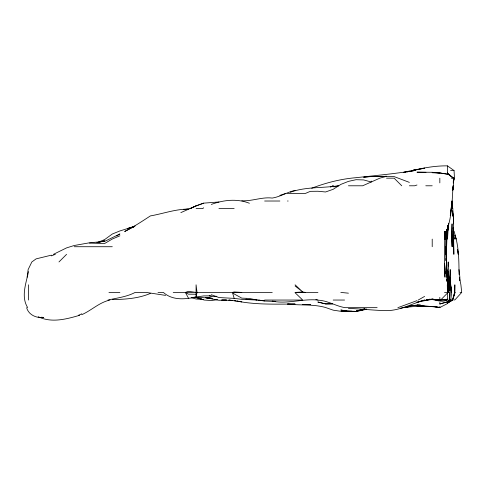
<?xml version="1.0" encoding="UTF-8"?>
<svg xmlns="http://www.w3.org/2000/svg" width="486" height="486" viewBox="0 0 486 486"><rect width="100%" height="100%" fill="white"/><g stroke="black" fill="none" stroke-linecap="round" stroke-linejoin="round"><path stroke-width="0.73" d="M446.033 260.569L446.093 239.106L446.749 231.488L446.093 239.106L447.193 229.428M447.448 172.98L453.347 178.168L447.448 173.538L453.638 178.168L453.578 185.786L452.697 190.634M446.027 246.724L445.911 249.494L446.112 239.106M446.464 246.724L446.531 240.491M447.6 232.873L447.509 239.106L448.444 223.87M459.817 280.653L459.871 277.19L458.997 269.572M451.919 231.488L452.053 223.87L451.816 231.488L452.296 246.724L451.919 231.488L452.15 246.724L452.114 239.106M446.391 253.643L447.242 229.41M446.385 252.957L446.537 246.724L446.61 269.572L448.019 287.578M454.653 292.426L454.847 284.808L454.847 292.426L452.873 300.044L447.448 303.167M449.915 292.426L449.392 300.044L447.448 302.644L449.574 300.044L449.726 294.504L449.392 300.044L447.448 303.58L439.83 307.523L432.905 306.441L439.83 307.468L416.982 305.068L409.364 305.992L420.439 305.08M447.102 229.41L447.041 231.488L448.572 223.87M459.033 274.42C458.948 261.298 458.912 247.635 455.066 235.03L456.026 239.106L454.203 231.488L453.238 230.315M447.861 230.103L448.074 225.255L447.837 230.795M445.644 233.566L445.383 239.106L445.516 233.566L445.389 234.951M444.435 236.336L444.696 231.488C444.939 246.724 443.894 261.954 444.969 277.19L444.447 265.417M447.867 228.025L448.056 225.255M449.593 294.504L449.179 300.044L447.448 301.812L439.83 304.005L447.448 301.812L449.185 300.044C451.761 289.796 447.017 279.827 446.847 269.572L448.633 284.116L447.448 273.849L447.776 277.19M446.895 230.795L447.011 229.41M451.743 203.093L452.077 208.634L452.035 201.016C451.221 210.049 450.771 219.386 447.448 227.916L448.778 223.87L444.611 239.106L446.312 231.488L444.969 239.106L445.249 236.336M452.053 201.016L450.297 215.559L452.162 201.016L453.074 185.786L452.673 189.248M450.759 300.044L449.817 300.044L447.448 302.93L452.314 300.044L447.448 303.088L450.759 300.044L451.609 292.426L450.565 284.808L451.13 289.656M445.893 237.721L446.069 236.336M27.119 277.19L28.139 269.572L31.845 261.954L36.116 258.868L51.352 255.162M211.313 295.804L203.695 295.919L196.077 297.013L196.077 284.808L197.024 292.426L196.077 297.013C184.984 299.406 172.512 300.609 163.351 292.426L157.993 292.426M453.189 183.015L454.459 178.168L454.052 170.55L447.448 165.866C435.596 165.69 423.731 167.846 412.213 170.55L424.594 168.144L403.823 172.33L409.364 171.072M28.498 271.589C26.147 283.283 20.722 296.6 27.696 307.662M454.459 293.119L452.715 299.352L455.066 292.426L454.015 294.328M447.448 291.886L447.327 284.808L447.448 299.194L447.041 300.044C440.996 302.991 435.347 299.34 429.442 299.212M449.228 300.044L447.448 303.58M447.448 303.228L449.817 300.044M459.41 277.19L460.904 284.808L461.7 292.426L455.066 299.722L454.161 300.044M440.614 300.044L447.448 293.088M58.97 261.954L66.582 254.336M447.448 301.763L449.574 300.044M203.695 207.808L202.626 208.634L196.077 208.634M116.731 235.965L119.902 233.954L104.672 241.384L89.436 242.806L74.2 245.509L66.582 247.884L53.442 254.336M364.913 308.762L363.662 309.491L356.736 310.979L363.662 309.515L364.907 308.774L363.662 309.491L356.736 311.101M418.215 300.044L424.594 296.424M81.818 314.679C91.52 310.378 99.29 302.407 109.945 300.044M180.841 212.619L196.077 205.882L203.695 203.142L218.931 201.976M190.257 208.634L196.077 205.888L203.695 203.142M189.892 208.634L196.077 205.888M78.495 315.274L81.818 313.816M119.902 235.819L112.29 239.033L104.672 243.48L89.436 243.115M97.054 242.708L104.672 239.562L112.29 234.021L119.902 230.941L134.446 226.433M290.257 192.298C305.5 186.618 322.254 188.289 338.104 185.786M51.352 255.867L55.343 254.336M311.72 188.216C326.009 182.766 340.783 178.957 356.044 177.688C375.563 175.531 395.106 173.751 414.497 170.55L409.364 171.686M366.468 308.956L363.662 309.989L356.044 311.55L348.426 311.471L356.044 311.49L363.662 308.993L356.736 311.052M188.459 298.131L185.373 292.426L188.459 291.327L196.077 292.426L173.223 292.426M416.982 300.634L397.882 307.662M279.869 195.396L285.908 193.398M416.982 185.008L414.607 185.786L409.364 185.786M295.099 190.36C287.19 192.146 280.313 196.781 272.251 198.063C261.924 196.794 252.082 201.356 241.785 200.761M150.374 293.435C138.206 298.526 125.273 299.388 112.29 299.558M211.313 204.424C223.469 199.934 237.089 198.422 249.397 203.245M257.015 300.044L241.785 299.346L234.167 298.38L232.46 292.426L234.167 291.958L241.785 292.426M217.558 299.674L211.313 300.536L204.229 300.044L196.077 297.56L201.617 298.732M131.676 227.497L127.52 228.566L134.446 226.591L127.52 228.712L135.138 226.002L124.683 231.488C133.626 226.913 141.967 221.403 150.374 215.918C163.114 213.694 175.403 209.108 188.459 209.071M99.132 242.265L104.672 240.837L97.054 242.593M107.983 300.044C117.15 297.93 126.664 296.879 135.138 292.438L146.268 292.426L165.605 295.397M79.692 315.274C66.29 319.193 51.528 323.178 38.194 316.72M333.882 186.91L338.742 185.786M356.736 310.937L363.662 309.515M183.611 209.654L188.459 208.871M426.805 299.941L428.834 299.625M404.467 307.346L403.064 307.553L404.467 307.389M405.865 307.134L409.364 306.611L400.361 308.27M424.594 300.251L425.615 300.111M405.865 307.207L416.982 306.332L424.594 306.247L416.982 306.101L435.675 306.611M428.057 299.607L426.672 299.783L431.519 299.625L426.672 299.923M447.448 299.194L439.83 300.044L429.442 299.279M434.982 299.674L428.749 299.607M216.853 296.29L211.313 296.405L209.235 295.822M341.5 311.283L354.659 311.283M348.426 311.386L340.808 310.019L348.426 311.222L340.808 311.301L333.189 310.159L325.571 307.504C313.148 303.975 300.135 305.603 287.487 304.011L295.099 304.036C275.696 304.108 256.086 304.868 236.937 301.12M342.193 311.265L348.426 311.222M450.595 170.55L454.052 170.55M386.51 178.168L394.128 178.168L401.746 185.786M451.257 178.168L453.638 178.168M348.426 185.786L362.653 185.786L379.821 178.168L386.51 176.357L394.128 176.6L409.364 182.378M425.785 185.786L432.212 185.786M287.487 193.398L305.487 193.398L310.335 191.344L317.953 191.259L325.571 191.976L333.189 189.297L340.808 184.407L348.426 181.381L356.044 179.699L363.662 179.929L371.28 182.031L371.28 181.071M264.633 201.016L279.869 201.016M287.487 201.016L288.143 201.016M218.931 208.634L234.167 208.634M74.2 246.724L112.29 246.724M108.949 292.426L119.902 292.426M197.024 292.426L272.251 292.426M317.953 292.426L295.099 292.426L302.717 291.958L305.408 292.426M444.526 292.426L448.378 292.426M448.748 292.426L447.448 280.519L448.001 284.808M460.054 292.426L461.7 292.426M264.633 300.044L302.717 300.044L295.099 292.736M317.953 300.044C302.62 298.495 287.548 304.266 272.251 301.174L275.714 301.314M333.189 300.044L344.58 300.044M447.448 300.044L439.775 300.044L432.212 299.163L439.83 300.044L432.212 299.267L427.097 299.813L432.212 299.121L416.982 302.274L424.594 300.044C411.915 303.598 400.027 310.621 386.51 310.645C373.783 310.378 361.141 308.896 348.426 308.391M451.032 300.044L452.873 300.044M377.142 307.662L345.096 307.662C335.717 306.137 327.546 300.445 317.953 300.184M348.426 311.465L356.044 311.49L348.426 311.137L351.888 311.192M257.015 299.662L249.397 299.631L245.934 299.139M275.714 301.46L264.633 301.053L258.643 300.154M196.077 294.23L188.459 294.182L185.373 292.426M447.448 174.17L439.83 172.949L432.212 172.688L439.83 172.761L432.212 172.506L439.83 172.949L447.448 174.17L447.448 165.866M434.29 306.429L435.675 306.49M425.979 172.305L416.982 172.19L432.212 172.281L439.83 172.949M212.698 298.86L205.772 297.614M435.675 299.485L432.212 299.267L436.944 300.044L433.567 299.212M437.752 299.619L439.83 299.753M232.089 300.463L221.701 300.062L226.549 300.044L218.931 300.299L205.772 297.651L211.313 298.556L206.465 297.681M203.695 299.546L196.077 298.999L191.229 297.651M447.448 292.402L447.782 292.426M234.167 298.38L218.931 297.547L211.313 294.729M257.015 300.081L264.633 300.779L258.643 300.123M340.808 292.426L348.426 293.167M232.174 300.397L228.851 300.044L241.785 301.818L236.937 301.047M207.158 297.675L211.313 298.125L193.999 297.159M235.552 300.828L234.167 300.603L235.552 300.864M256.851 300.044L249.397 298.447L241.785 298.131L234.167 293.951L232.46 292.426M41.656 317.145L43.734 317.601C36.493 318.19 28.747 315.153 26.596 307.662M315.876 299.54L317.261 299.874M295.099 285.981L302.717 291.958L295.099 284.808M453.11 230.218L453.699 231.488M451.786 205.171L452.855 208.634L452.849 216.252L452.709 213.482L453.395 216.252L453.408 223.87L453.347 216.252L452.709 210.711M452.229 207.249L452.618 208.634L451.713 201.708M452.703 213.482L453.347 216.252L453.863 254.336L453.292 231.488L454.197 239.106L453.304 231.488M447.448 283.915L447.758 287.578M447.448 277.19L448.621 284.808L447.393 277.19L448.214 284.808L445.51 246.724L445.777 254.336M444.453 263.339L447.448 282.147L448.535 292.426M444.411 265.417L444.617 266.802M446.828 279.383L447.138 281.576M448.967 286.886L448.772 285.501L448.851 286.886M449.258 288.963L449.453 290.349M445.644 273.035L445.449 271.65L445.626 273.035M446.828 279.432L447.138 281.673M457.569 249.494L458.231 254.336L457.557 249.494M449.653 290.349L448.535 277.19L448.73 282.731M447.861 277.883L448.596 284.116M451.287 291.041L451.451 292.426L450.054 277.19L450.23 269.572L450.06 280.653M453.183 227.333L453.578 239.106L453.195 228.025M450.303 284.808L450.437 286.193M446.853 270.957L447.217 275.112M447.843 288.963L447.928 290.349M448.347 271.65L449.817 284.808L448.718 277.19L448.22 261.954L448.226 266.109M459.501 279.268L459.562 280.653M446.561 264.724L446.397 255.721M445.905 258.491L445.972 260.569M446.397 256.414L446.5 261.954L446.391 255.029M439.83 178.168L439.83 182.876M439.83 297.317L439.83 300.148M439.83 302.407L439.83 303.574M439.83 306.466L439.83 307.523M432.212 239.106L432.212 246.724M28.498 284.808L28.498 300.044M445.194 231.488L444.453 237.721L445.194 231.488M445.279 231.488L444.417 237.721L445.279 231.488M453.578 185.786L452.77 189.941L453.578 185.786M446.658 229.27L446.342 230.747L446.658 229.277M454.112 178.168L453.262 181.63L454.112 178.168M333.189 185.786L330.65 186.964L333.189 185.786M408.671 171.528L407.286 171.868L408.671 171.515M416.982 169.377L412.177 170.55L416.982 169.389M371.28 176.369L363.662 177.208L371.28 176.552L386.51 176.552L371.28 176.369M386.51 176.278L378.892 176.552L386.51 176.278M310.335 304.503L302.717 304.564L310.335 304.503M332.497 303.859L325.571 303.908L317.953 302.031L325.571 303.908L332.497 303.853M420.439 305.232L416.982 305.068L420.439 305.238M451.3 292.426L450.17 284.808L449.672 277.19L451.3 292.426"/></g></svg>
